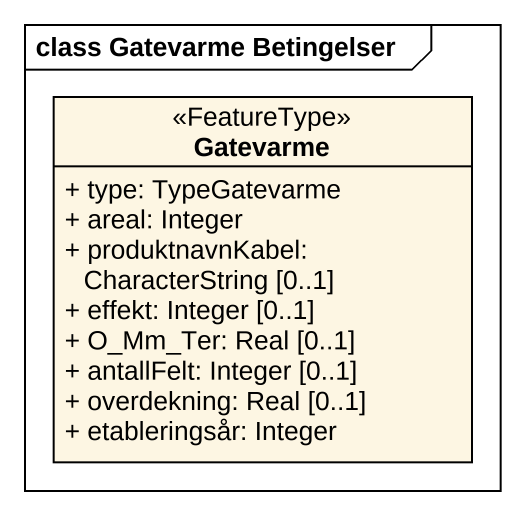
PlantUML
@startuml
mainframe class Gatevarme Betingelser
hide circle
hide empty members
skinparam classAttributeIconSize 0
class Gatevarme <<FeatureType>> {
  + type: TypeGatevarme
  + areal: Integer
  + produktnavnKabel: CharacterString [0..1]
  + effekt: Integer [0..1]
  + O_Mm_Ter: Real [0..1]
  + antallFelt: Integer [0..1]
  + overdekning: Real [0..1]
  + etableringsår: Integer
}
@enduml
